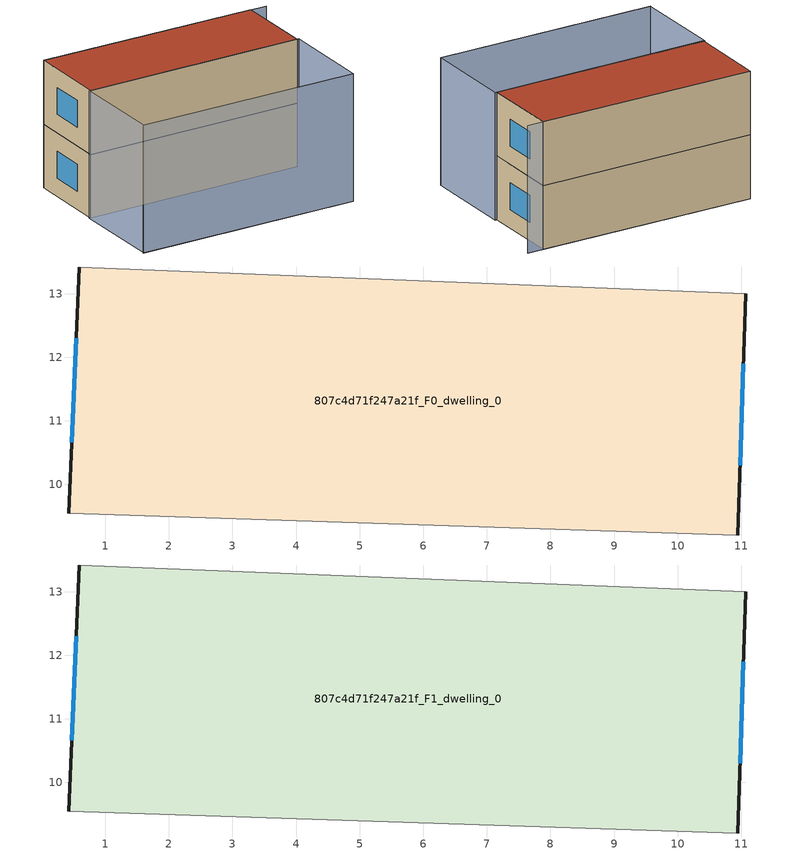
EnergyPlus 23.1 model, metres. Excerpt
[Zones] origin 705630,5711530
807c4d71f247a21f_F0_dwelling_0
 floor ground (EU_floor_Construction): 11.07,13 10.95,9.21 0.43,9.55 0.6,13.42 z0
 wall outside (EU_wall_Construction): 0.6,13.42 0.43,9.55 / 10.95,9.21 11.07,13 z0:3
 wall adiabatic (EU_wall_Construction): 0.43,9.55 10.95,9.21 / 11.07,13 0.6,13.42 z0:3
 window (EU_Window_Construction): 0.55,12.3 0.48,10.67 / 10.98,10.3 11.03,11.9 z0.87:2.13
807c4d71f247a21f_F1_dwelling_0
 floor to 807c4d71f247a21f_F0_dwelling_0 (EU_floor_Construction): 11.07,13 10.95,9.21 0.43,9.55 0.6,13.42 z3
 wall outside (EU_wall_Construction): 0.6,13.42 0.43,9.55 / 10.95,9.21 11.07,13 z3:6
 wall adiabatic (EU_wall_Construction): 0.43,9.55 10.95,9.21 / 11.07,13 0.6,13.42 z3:6
 window (EU_Window_Construction): 0.55,12.3 0.48,10.67 / 10.98,10.3 11.03,11.9 z3.87:5.13
 roof outside (EU_roof_Construction): 10.95,9.21 11.07,13 0.6,13.42 0.43,9.55 z6
shading: 0.2,5.15 10.87,4.76 / 11.85,12.96 0.6,13.41 / 10.87,4.76 0.23,5.15 / 0.23,5.15 0.39,9.6 / 0.39,9.6 11.03,9.2 / 11.03,9.2 10.87,4.76 z0:6
[Building]
EU S2 Campaign: North Axis=0; Terrain=City; Solar Distribution=FullExterior
[Site:Location]
London: Latitude=51.5; Longitude=-0.5; Time Zone=0; Elevation=25
[SizingPeriod:WeatherFileDays]
AnnualSizingPeriod: Begin Month=1; Begin Day of Month=1; End Month=12; End Day of Month=31; Day of Week for Start Day=Monday; Use Weather File Daylight Saving Period=No; Use Weather File Rain and Snow Indicators=No
[MATERIAL]
EU_InternalMass_Material: Roughness=MediumRough; Thickness=0.1; Conductivity=1; Density=1800; Specific Heat=900; Thermal Absorptance=0.9; Solar Absorptance=0.7; Visible Absorptance=0.7
[MATERIAL:NOMASS] Roughness=MediumRough; Thermal Absorptance=0.9; Solar Absorptance=0.7; Visible Absorptance=0.7
Name | Thermal Resistance
EU_wall_NoMass | 0.724719
EU_roof_NoMass | 2.98947
EU_floor_NoMass | 2.39157
[WINDOWMATERIAL:SIMPLEGLAZINGSYSTEM]
EU_Window_SimpleGlazing: UFactor=2.63425; Solar Heat Gain Coefficient=0.76; Visible Transmittance=0.76
[CONSTRUCTION]
EU_wall_Construction: EU_wall_NoMass
EU_roof_Construction: EU_roof_NoMass
EU_floor_Construction: EU_floor_NoMass
EU_Window_Construction: EU_Window_SimpleGlazing
EU_InternalMass_Construction: EU_InternalMass_Material
[ZONE] Type=1; Multiplier=1; Ceiling Height=autocalculate; Floor Area=autocalculate; Part of Total Floor Area=Yes
Name | Volume
807c4d71f247a21f_F0_dwelling_0 | 120.803
807c4d71f247a21f_F1_dwelling_0 | 120.804
[INTERNALMASS] Construction=EU_InternalMass_Construction; Surface Area=40.2681
Name | Zone or ZoneList
807c4d71f247a21f_F0_dwelling_0_EU_InternalMass | 807c4d71f247a21f_F0_dwelling_0
807c4d71f247a21f_F1_dwelling_0_EU_InternalMass | 807c4d71f247a21f_F1_dwelling_0
[OTHEREQUIPMENT] Fuel Type=Electricity; Design Level Calculation Method=Watts/Area; Power per Zone Floor Area=1; Fraction Latent=0; Fraction Radiant=0; Fraction Lost=0; Carbon Dioxide Generation Rate=0; EndUse Subcategory=EU_Step8_InternalGains
Name | Zone or ZoneList or Space or SpaceList | Schedule
EU_Step8_InternalGain_807c4d71f247a21f_F0_dwelling_0_f000 | 807c4d71f247a21f_F0_dwelling_0 | EU_Step8_GainSchedule_807c4d71f247a21f_F0_dwelling_0_f000
EU_Step8_InternalGain_807c4d71f247a21f_F1_dwelling_0_f000 | 807c4d71f247a21f_F1_dwelling_0 | EU_Step8_GainSchedule_807c4d71f247a21f_F1_dwelling_0_f000
[ZONEVENTILATION:DESIGNFLOWRATE] Schedule=EU_AlwaysOn; Design Flow Rate Calculation Method=AirChanges/Hour; Air Changes per Hour=0.418135; Ventilation Type=Natural; Fan Pressure Rise=0; Fan Total Efficiency=1; Constant Term Coefficient=1; Temperature Term Coefficient=0; Velocity Term Coefficient=0; Velocity Squared Term Coefficient=0; Minimum Indoor Temperature=-100; Maximum Indoor Temperature=100; Delta Temperature=-100; Minimum Outdoor Temperature=-100; Maximum Outdoor Temperature=100; Maximum Wind Speed=40
Name | Zone or ZoneList or Space or SpaceList
EU_ConstantAir_807c4d71f247a21f_F0_dwelling_0 | 807c4d71f247a21f_F0_dwelling_0
EU_ConstantAir_807c4d71f247a21f_F1_dwelling_0 | 807c4d71f247a21f_F1_dwelling_0
[HVACTEMPLATE:THERMOSTAT] Constant Heating Setpoint=20; Constant Cooling Setpoint=50
EU_HeatOnly_807c4d71f247a21f_F0_dwelling_0; EU_HeatOnly_807c4d71f247a21f_F1_dwelling_0
[HVACTEMPLATE:ZONE:IDEALLOADSAIRSYSTEM] System Availability Schedule=EU_AlwaysOn; Maximum Heating Supply Air Temperature=50; Minimum Cooling Supply Air Temperature=13; Maximum Heating Supply Air Humidity Ratio=0.0156; Minimum Cooling Supply Air Humidity Ratio=0.0077; Heating Limit=NoLimit; Cooling Limit=NoLimit; Heating Availability Schedule=EU_AlwaysOn; Cooling Availability Schedule=EU_CoolingOff; Dehumidification Control Type=ConstantSensibleHeatRatio; Cooling Sensible Heat Ratio=0.7; Dehumidification Setpoint=60; Humidification Control Type=None; Humidification Setpoint=30; Outdoor Air Method=None; Outdoor Air Flow Rate per Person=0.00944; Outdoor Air Flow Rate per Zone Floor Area=0; Outdoor Air Flow Rate per Zone=0; Demand Controlled Ventilation Type=None; Outdoor Air Economizer Type=NoEconomizer; Heat Recovery Type=None; Sensible Heat Recovery Effectiveness=0.7; Latent Heat Recovery Effectiveness=0.65
Name | Template Thermostat
807c4d71f247a21f_F0_dwelling_0 | EU_HeatOnly_807c4d71f247a21f_F0_dwelling_0
807c4d71f247a21f_F1_dwelling_0 | EU_HeatOnly_807c4d71f247a21f_F1_dwelling_0
[SIZING:ZONE] Zone Cooling Design Supply Air Temperature Input Method=SupplyAirTemperature; Zone Cooling Design Supply Air Temperature=13; Zone Heating Design Supply Air Temperature Input Method=SupplyAirTemperature; Zone Heating Design Supply Air Temperature=50; Zone Cooling Design Supply Air Humidity Ratio=0.008; Zone Heating Design Supply Air Humidity Ratio=0.008; Cooling Design Air Flow Method=DesignDay; Cooling Design Air Flow Rate=0; Cooling Minimum Air Flow per Zone Floor Area=0.000762; Cooling Minimum Air Flow=0; Cooling Minimum Air Flow Fraction=0.2; Heating Design Air Flow Method=DesignDay; Heating Design Air Flow Rate=0; Heating Maximum Air Flow per Zone Floor Area=0.002032; Heating Maximum Air Flow=0.141576; Heating Maximum Air Flow Fraction=0.3; Account for Dedicated Outdoor Air System=No; Dedicated Outdoor Air System Control Strategy=NeutralSupplyAir; Dedicated Outdoor Air Low Setpoint Temperature for Design=autosize; Dedicated Outdoor Air High Setpoint Temperature for Design=autosize; Zone Load Sizing Method=Sensible Load Only No Latent Load; Zone Latent Cooling Design Supply Air Humidity Ratio Input Method=HumidityRatioDifference; Zone Cooling Design Supply Air Humidity Ratio Difference=0.005; Zone Latent Heating Design Supply Air Humidity Ratio Input Method=HumidityRatioDifference; Zone Humidification Design Supply Air Humidity Ratio Difference=0.005
807c4d71f247a21f_F0_dwelling_0; 807c4d71f247a21f_F1_dwelling_0
[SCHEDULE:CONSTANT]
Name | Hourly Value
EU_AlwaysOn | 1
EU_CoolingOff | 0
[SCHEDULE:FILE] Column Number=1; Rows to Skip at Top=0; Number of Hours of Data=8760; Column Separator=Comma; Interpolate to Timestep=No; Minutes per Item=60; Adjust Schedule for Daylight Savings=Yes
Name | File
EU_Step8_GainSchedule_807c4d71f247a21f_F0_dwelling_0_f000 | ../../schedules/807c4d71f247a21f/807c4d71f247a21f_F0_dwelling_0_f000_gain.csv
EU_Step8_GainSchedule_807c4d71f247a21f_F1_dwelling_0_f000 | ../../schedules/807c4d71f247a21f/807c4d71f247a21f_F1_dwelling_0_f000_gain.csv
